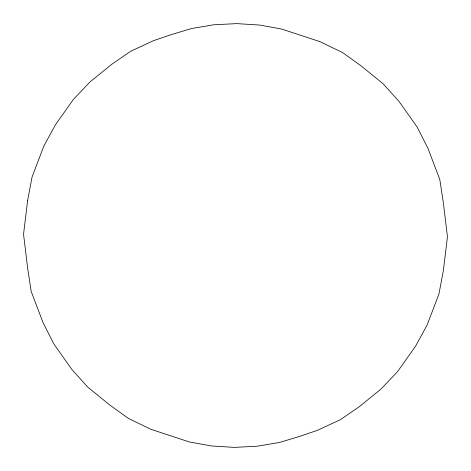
<?xml version="1.0" encoding="UTF-8"?>
<svg xmlns="http://www.w3.org/2000/svg" width="471" height="471" viewBox="0 0 471 471"><rect width="100%" height="100%" fill="white"/><g stroke="black" fill="none" stroke-linecap="round" stroke-linejoin="round"><path stroke-width="0.71" d="M27.624 200.481L23.55 234.217L27.624 268.005L31.192 291.443L43.044 322.623L53.806 343.901L71.981 369.605L87.947 387.292L110.014 405.195L128.418 418.419L150.932 429.317L189.301 441.939L211.32 445.937L234.27 447.385L257.266 446.214L279.421 442.481L299.897 436.323L317.46 430.323L340.368 419.702L359.243 406.703L381.004 389.064L397.606 371.572L415.628 346.085L427.156 324.949L438.96 293.91L443.376 270.519L447.45 236.783L443.376 202.995L439.808 179.557L427.956 148.377L417.194 127.099L399.019 101.395L383.053 83.708L360.986 65.805L342.582 52.581L320.068 41.683L281.699 29.061L259.68 25.063L236.73 23.615L213.734 24.786L191.579 28.519L171.103 34.677L153.54 40.677L130.632 51.298L111.757 64.297L89.996 81.936L73.394 99.428L55.372 124.915L43.844 146.051L32.04 177.09L27.624 200.481"/></g></svg>
